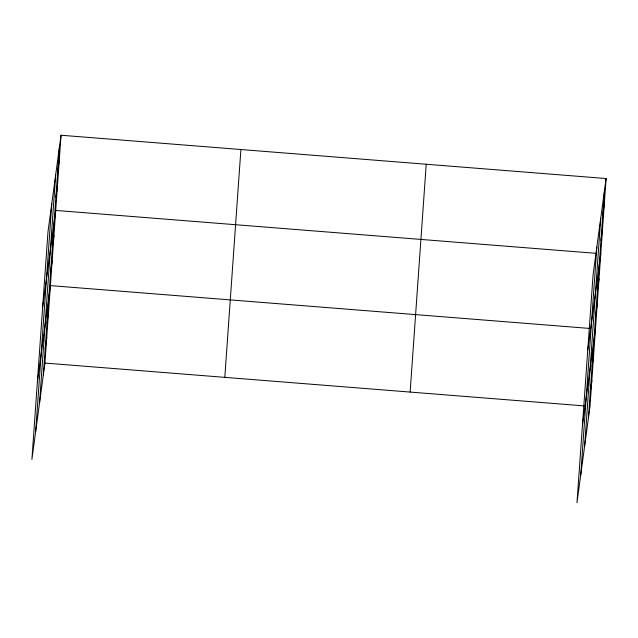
<?xml version="1.0" encoding="UTF-8"?>
<svg xmlns="http://www.w3.org/2000/svg" width="638" height="638" viewBox="0 0 638 638"><rect width="100%" height="100%" fill="white"/><g stroke="black" fill="none" stroke-linecap="round" stroke-linejoin="round"><path stroke-width="0.96" d="M35.672 431.551L51.774 203.729M39.564 402.793L55.658 174.964M43.336 374.873L59.438 147.043M61.033 135.24L47.994 231.65L31.9 459.472L44.931 363.07L61.033 135.24L606.1 178.528L590.006 406.35L576.967 502.76L593.069 274.93L606.1 178.528M224.807 377.353L240.901 149.523M410.13 392.067L426.224 164.245M580.747 474.839L596.841 247.01M584.631 446.074L600.733 218.252M588.411 418.161L604.505 190.331M57.667 172.108L59.262 160.305M55.897 197.166L57.492 185.363M42.682 306.83L55.721 210.428L595.956 253.326M52.356 247.289L53.951 235.486M50.585 272.354L52.18 260.543M37.371 382.01L50.41 285.609L589.671 328.434M46.989 323.235L48.584 311.424M45.162 349.05L46.757 337.247M602.735 215.389L604.33 203.586M600.964 240.454L602.559 228.651M587.757 350.118L600.789 253.709M597.423 290.577L599.018 278.774M595.653 315.635L597.248 303.832M582.438 425.299L595.477 328.889M592.056 366.515L593.651 354.712M590.23 392.338L591.825 380.535M44.931 363.07L584.201 405.896"/></g></svg>
